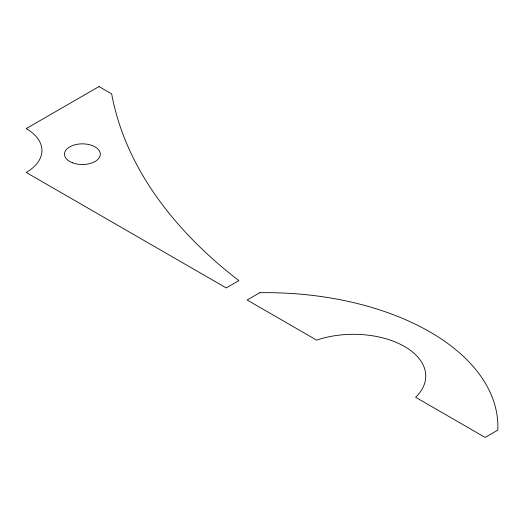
<?xml version="1.0" encoding="UTF-8"?>
<svg xmlns="http://www.w3.org/2000/svg" width="524" height="524" viewBox="0 0 524 524"><rect width="100%" height="100%" fill="white"/><g stroke="black" fill="none" stroke-linecap="round" stroke-linejoin="round"><path stroke-width="0.79" d="M98.997 86.578L26.2 128.603A53.71 31.008 0 0 1 26.2 172.455L226.224 287.938L238.885 280.628A655.151 378.249 0 0 1 111.651 93.888L98.997 86.578M259.799 292.706L247.138 300.016L316.634 340.135A72.266 41.724 0 0 1 404.58 346.528A72.266 41.724 0 0 1 415.643 397.303L485.139 437.422L497.8 430.112A232.093 134 0 0 0 259.799 292.706M72.371 162.748A17.901 10.336 0 0 0 100.261 154.921A17.901 10.336 0 0 0 74.578 144.886A17.901 10.336 0 0 0 72.371 162.748"/></g></svg>
